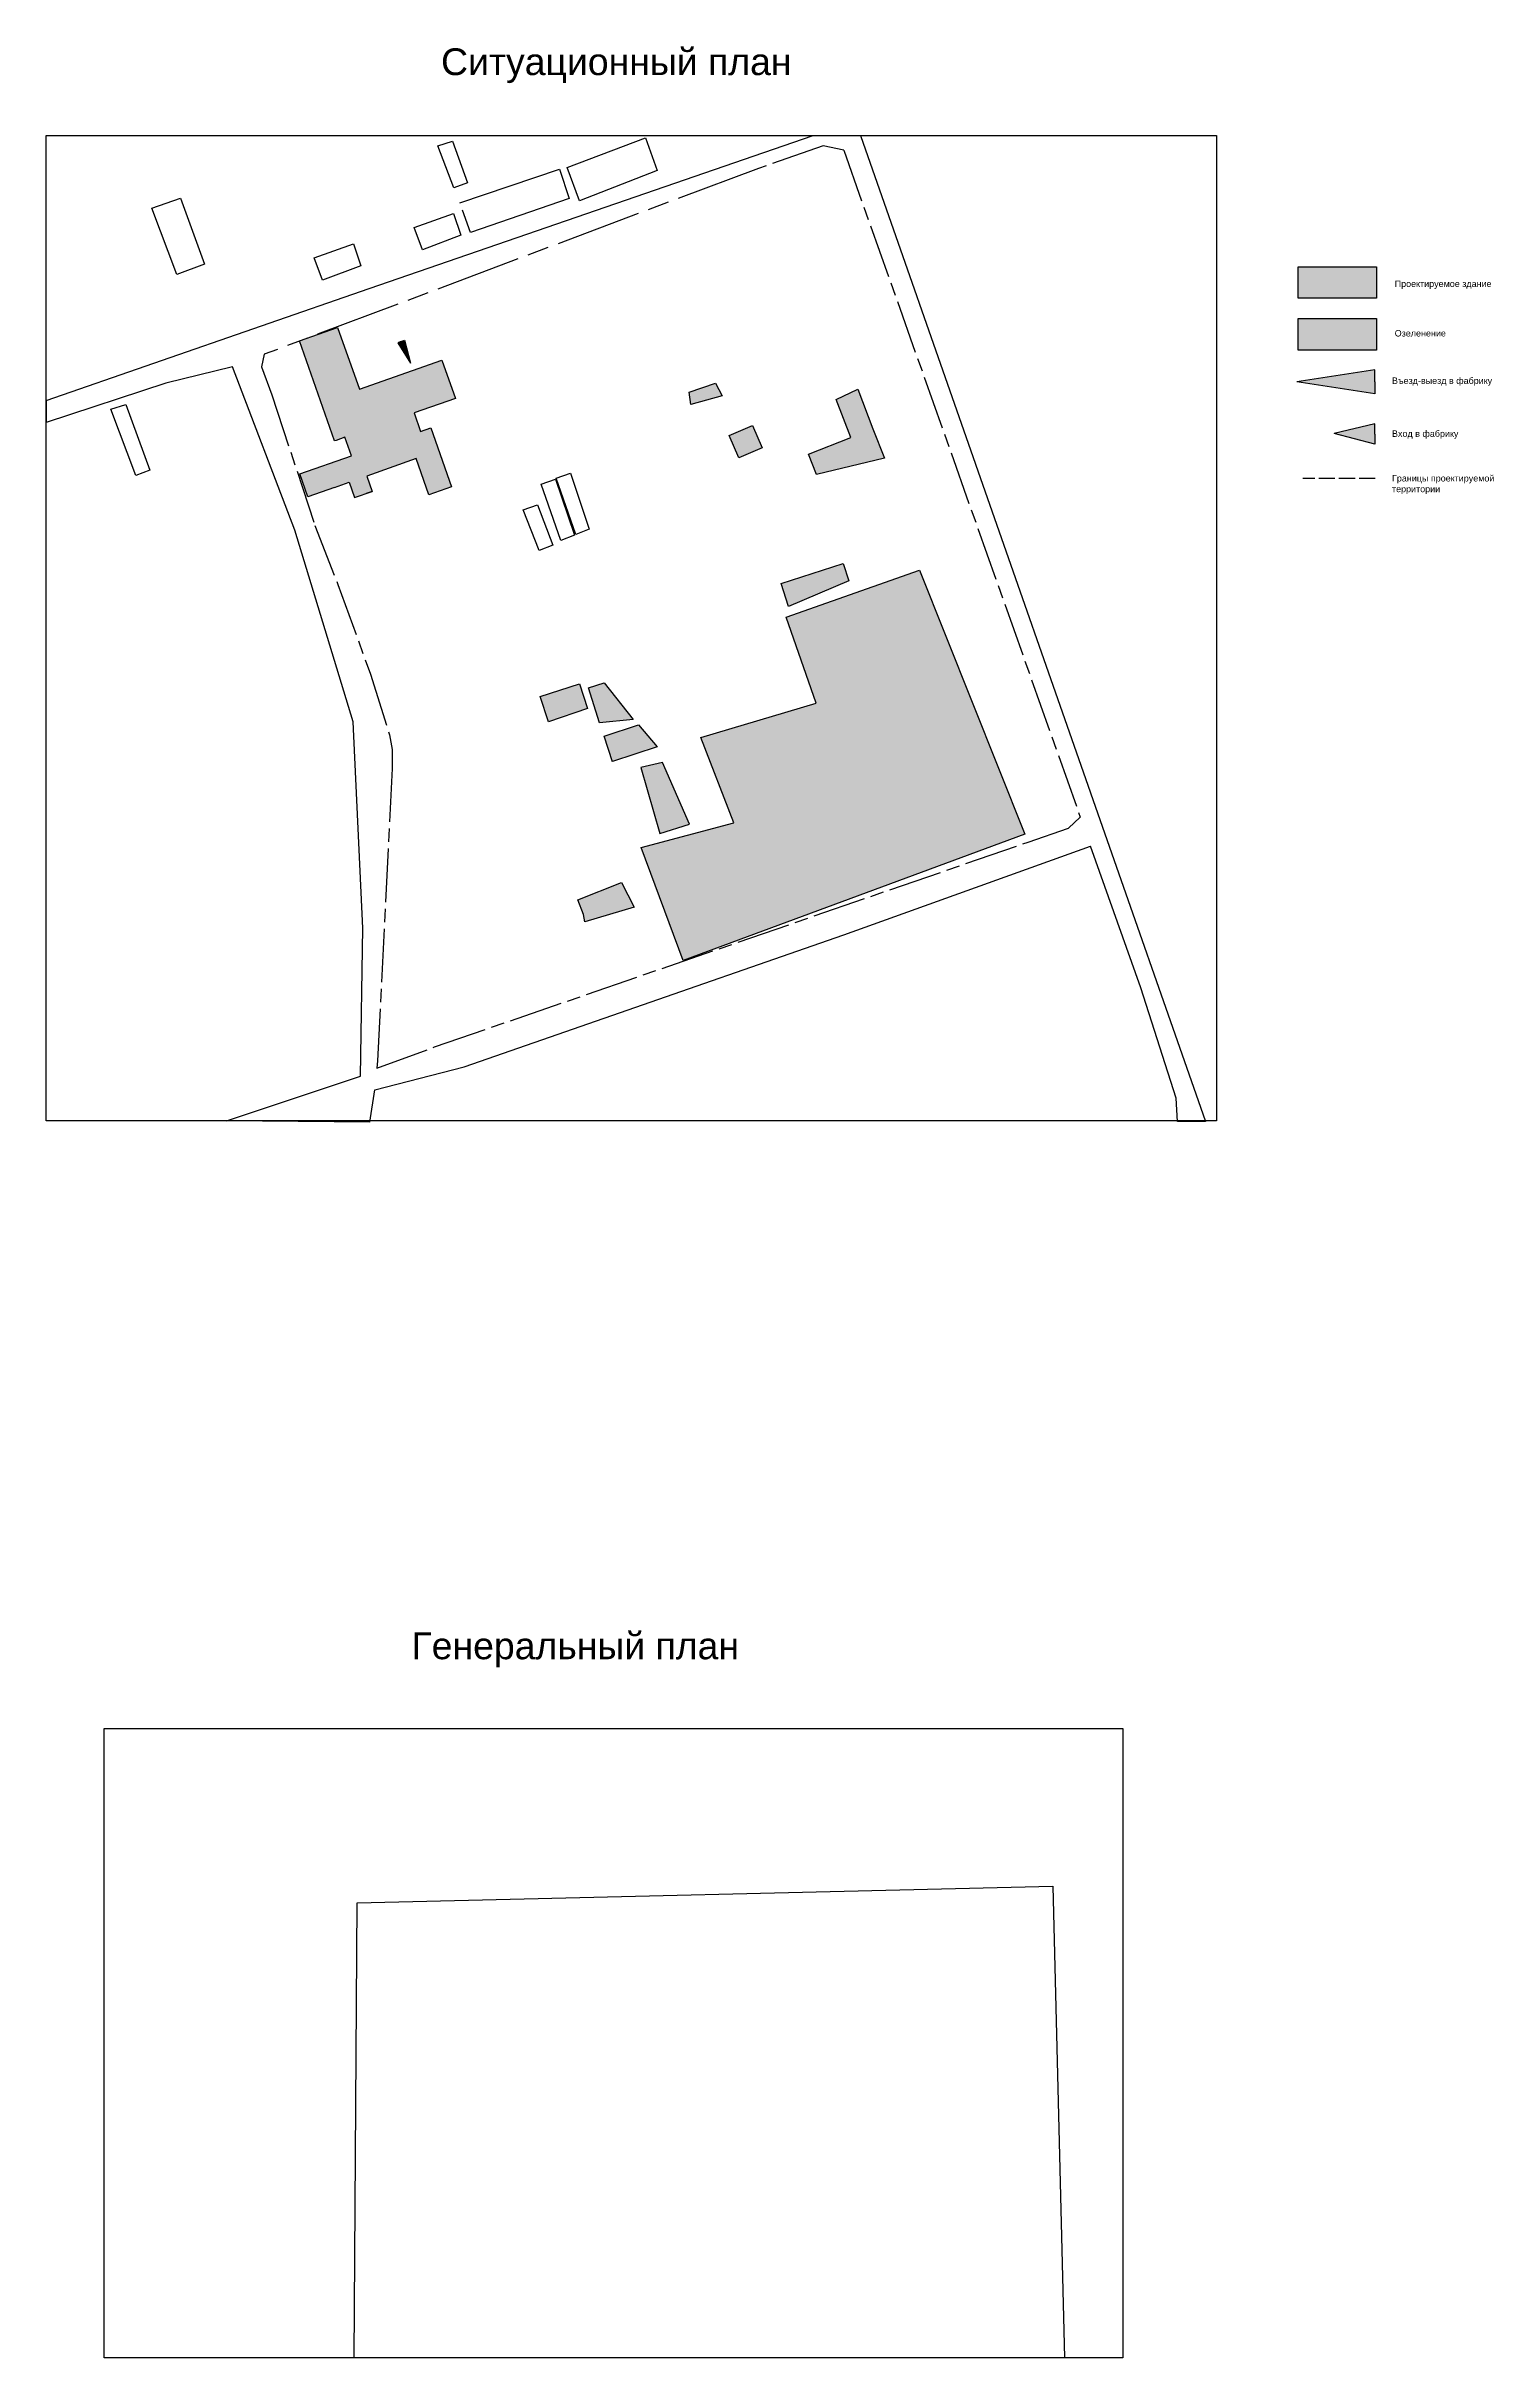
# Model space of a CAD drawing. Header units: millimetres. Extents: x -1544140 to 7445918, y -1294905 to 2019878.
# Drawn here: x 1802865 to 1965124, y -309641 to -50524 of the extents above; entities that cross this region are included whole.
import ezdxf

# ---------------------------------------------------------------- set-up
doc = ezdxf.new("R2010")
doc.units = ezdxf.units.MM
doc.header["$MEASUREMENT"] = 0
doc.header["$XCLIPFRAME"] = 2
doc.linetypes.add('ACAD_ISO02W100', pattern=[15, 12, -3])
doc.linetypes.add('ACAD_ISO08W100', pattern=[36, 24, -3, 6, -3])
doc.layers.add('Plan 2', color=7, linetype='Continuous')
doc.styles.get("Standard").update_dxf_attribs({"font": 'arial.ttf'})
picture_1 = doc.add_image_def('image4.png', size_in_pixel=(3508, 2480))
picture_2 = doc.add_image_def('image6.png', size_in_pixel=(697, 442))

msp = doc.modelspace()

# ---------------------------------------------------------------- hatches: boundary and pattern name
at = {"true_color": 0xf27172, "transparency": 33554687}
h = msp.add_hatch(color=11, dxfattribs=at)
h.dxf.hatch_style = 1
h.paths.add_polyline_path([(1951980.7, -78772.2), (1951980.7, -75244.6), (1943201.8, -75244.6), (1943201.8, -78772.2)])
h = msp.add_hatch(color=11, dxfattribs=at)
h.dxf.hatch_style = 1
h.paths.add_polyline_path([(1844099.9, -91636.6), (1848726.3, -90010.8), (1847222.4, -85731.4), (1837969.7, -88983), (1835531, -82043.5), (1831251.6, -83547.3), (1835194.2, -94766.3), (1835348.4, -94712.1), (1836350.8, -94359.8), (1837082.4, -96441.7), (1831299.4, -98473.9), (1832193.6, -101018.4), (1835162.2, -99975.2), (1836820, -99392.6), (1837429.7, -101127.5), (1839395.9, -100436.5), (1838786.2, -98701.7), (1844337.8, -96750.7), (1845760.4, -100798.8), (1848304.9, -99904.6), (1845988.1, -93312), (1844831.5, -93718.4)])
at = {"true_color": 0xafd9aa, "transparency": 33554687}
h = msp.add_hatch(color=9, dxfattribs=at)
h.dxf.hatch_style = 1
h.paths.add_polyline_path([(1951980.7, -84580.3), (1951980.7, -81052.8), (1943201.8, -81052.8), (1943201.8, -84580.3)])
at = {"transparency": 33554687}
h = msp.add_hatch(color=1, dxfattribs=at)
h.dxf.hatch_style = 1
h.paths.add_polyline_path([(1843018.3, -83462.2), (1842646.1, -83623.3), (1842273.8, -83784.4), (1843697.3, -86052.5)])
h = msp.add_hatch(color=1, dxfattribs=at)
h.dxf.hatch_style = 1
h.paths.add_polyline_path([(1951803.2, -89488.7), (1951803.2, -88146.1), (1951803.2, -86803.1), (1943040.5, -88146.1)])
at = {"true_color": 0xafd9aa, "transparency": 33554687}
h = msp.add_hatch(color=9, dxfattribs=at)
h.dxf.hatch_style = 1
h.paths.add_polyline_path([(1878635.9, -89695.9), (1877901.4, -88299.4), (1874927.4, -89302), (1875124.5, -90698.5)])
h.paths.add_polyline_path([(1865393.9, -127863.4), (1866331.9, -130720.3), (1871351.7, -129072.1), (1869242.3, -126599.8)])
h.paths.add_polyline_path([(1865423.5, -121881.2), (1863646.9, -122446.8), (1864901.1, -126386.2), (1868664, -125983.3)])
h.paths.add_polyline_path([(1858237.1, -123426.2), (1859157, -126271.5), (1863527.4, -124756.8), (1862637.4, -122003.6)])
h.paths.add_polyline_path([(1869518.7, -131362.7), (1871661.4, -138772.6), (1874960.1, -137730.2), (1871943.4, -130799.2)])
h = msp.add_hatch(color=9, dxfattribs=at)
h.dxf.hatch_style = 1
h.paths.add_polyline_path([(1885231.1, -110738.5), (1886056.2, -113339), (1892813.1, -110456.9), (1892200.8, -108527.1)])
h.paths.add_polyline_path([(1895537.5, -93410.9), (1893829.9, -88977.7), (1891425, -90129.3), (1893050, -94384.9), (1888318.8, -96237.5), (1889220.6, -98540.6), (1896819.8, -96685.7)])
h = msp.add_hatch(color=9, dxfattribs=at)
h.dxf.hatch_style = 1
h.paths.add_polyline_path([(1883113.5, -95533.2), (1882042.3, -93041), (1879401.5, -94176), (1880484.3, -96663.3)])
at = {"true_color": 0x000000, "transparency": 33554687}
h = msp.add_hatch(color=18, dxfattribs=at)
h.dxf.hatch_style = 1
h.paths.add_polyline_path([(1947227.3, -93938.2), (1951803.2, -95135.9), (1951803.2, -94002.9), (1951803.2, -92869.5)])
at = {"true_color": 0xafd9aa, "transparency": 33554687}
h = msp.add_hatch(color=9, dxfattribs=at)
h.dxf.hatch_style = 1
h.paths.add_polyline_path([(1889168.3, -124174.3), (1876248.5, -128013.7), (1879944.7, -137579.6), (1869571, -140342.2), (1874258.2, -153017.6), (1912554.7, -138856.2), (1900771, -109272.3), (1885789, -114512.1)])
h = msp.add_hatch(color=9, dxfattribs=at)
h.dxf.hatch_style = 1
h.paths.add_polyline_path([(1868755.7, -147031), (1867333, -144281.6), (1862437.1, -146224.4), (1863077.3, -147837.7), (1863244.3, -148672.2)])

# ---------------------------------------------------------------- linework, layer by layer
at = {"lineweight": 30}
for p, q in [((1839082.1, -77683.7), (1888831.1, -60529.3)), ((1888831.1, -60529.3), (1894152.8, -60529.3)), ((1894152.8, -60529.3), (1932796.5, -171044.9)), ((1802865.3, -90229.5), (1839082.1, -77683.7)), ((1823734.5, -86475.3), (1816271.9, -88310.5)), ((1830740.6, -104769.4), (1823734.5, -86475.3)), ((1816271.9, -88310.5), (1802865.3, -92717.1)), ((1802865.3, -90229.5), (1802865.3, -92717.1)), ((1835162.2, -99975.2), (1836820, -99392.6)), ((1836820, -99392.6), (1837429.7, -101127.5)), ((1837429.7, -101127.5), (1839395.9, -100436.5)), ((1837283.2, -126250.9), (1830740.6, -104769.4)), ((1838364.8, -149400.1), (1837283.2, -126250.9)), ((1925558.7, -156056.9), (1919931.8, -140196.2)), ((1838085.7, -165994.3), (1838364.8, -149400.1)), ((1929513.4, -168435), (1925558.7, -156056.9)), ((1823085.1, -170976.4), (1838085.7, -165994.3)), ((1839132.3, -171124.2), (1823085.1, -170976.4)), ((1929662.6, -171044.9), (1929513.4, -168435)), ((1932796.5, -171044.9), (1929662.6, -171044.9))]:
    msp.add_line(p, q, dxfattribs=at)
at = {"color": 1, "linetype": 'ACAD_ISO08W100', "lineweight": 30, "ltscale": 250}
for p, q in [((1889946.4, -61703.5), (1882694.3, -64218.5)), ((1892257.4, -62189.7), (1889946.4, -61703.5)), ((1892257.4, -62189.7), (1918777.9, -136943.8)), ((1827306.7, -85059.8), (1826997.5, -86450)), ((1826997.5, -86450), (1828156.8, -89616.8)), ((1828156.8, -89616.8), (1832983.8, -104239.2)), ((1832983.8, -104239.2), (1835550.7, -110846.5)), ((1835550.7, -110846.5), (1839214.6, -120916.7)), ((1839214.6, -120916.7), (1841328.3, -127722.9)), ((1841328.3, -127722.9), (1841641.4, -129365.7)), ((1841641.4, -129365.7), (1841641.4, -131478)), ((1841641.4, -131478), (1839999.4, -164274.1)), ((1917439.3, -138174.7), (1918777.9, -136943.8)), ((1846393.1, -162701.2), (1912924.7, -139742.5)), ((1912924.7, -139742.5), (1917439.3, -138174.7)), ((1839922.2, -165095.1), (1846393.1, -162701.2))]:
    msp.add_line(p, q, dxfattribs=at)
at = {"color": 1, "linetype": 'ACAD_ISO08W100', "lineweight": 30, "ltscale": 400}
msp.add_line((1882694.3, -64218.5), (1827306.7, -85059.8), dxfattribs=at)
for p, q in [((1842646.1, -83623.3), (1842273.8, -83784.4)), ((1842273.8, -83784.4), (1843697.3, -86052.5)), ((1842646.1, -83623.3), (1842366, -83744.5)), ((1842646.1, -83623.3), (1843018.3, -83462.2)), ((1843018.3, -83462.2), (1843697.3, -86052.5)), ((1951803.2, -86803.1), (1943040.5, -88146.1)), ((1951803.2, -88146.1), (1951803.2, -86803.1)), ((1951803.2, -88146.1), (1951803.2, -87135.7)), ((1802865.3, -92717.1), (1802865.3, -90229.5)), ((1951803.2, -89488.7), (1943040.5, -88146.1)), ((1951803.2, -88146.1), (1951803.2, -89488.7)), ((1951803.2, -92869.5), (1947227.3, -93938.2)), ((1951803.2, -94002.9), (1951803.2, -92869.5)), ((1951803.2, -95135.9), (1947227.3, -93938.2)), ((1951803.2, -94002.9), (1951803.2, -95135.9)), ((1885231.1, -110738.5), (1892200.8, -108527.1)), ((1892200.8, -108527.1), (1892813.1, -110456.9)), ((1886056.2, -113339), (1885231.1, -110738.5)), ((1892813.1, -110456.9), (1886056.2, -113339))]:
    msp.add_line(p, q)
at = {"color": 1, "linetype": 'ACAD_ISO02W100', "lineweight": 30, "ltscale": 150}
msp.add_line((1951823.6, -98979.6), (1943719.2, -98979.6), dxfattribs=at)
at = {"color": 1, "lineweight": 30}
msp.add_line((1839999.4, -164274.1), (1839922.2, -165095.1), dxfattribs=at)
for points in [[(1846744.1, -61694.8), (1848397.8, -61177.1), (1850096.1, -65849), (1848547.8, -66412.8), (1846744.1, -61694.8)], [(1861243.2, -64115.3), (1870054.5, -60787), (1871363.6, -64466.5), (1862657.8, -67840.8), (1861243.2, -64115.3)], [(1849236, -68067), (1860397.8, -64287.5), (1861492, -67585.9), (1850435.8, -71411.5), (1849511.3, -68911.4)], [(1814721, -68689.4), (1817924.4, -67561.5), (1820614.3, -74948.6), (1817516.4, -76122.5), (1814721, -68689.4)], [(1844111, -70842.9), (1848508.9, -69264.5), (1849327.8, -71718.5), (1845035.5, -73343), (1844111, -70842.9)], [(1832912.8, -74258.9), (1837310.7, -72680.5), (1838129.7, -75134.6), (1833837.3, -76759.1), (1832912.8, -74258.9)], [(1810123.7, -91194.6), (1811777.4, -90676.9), (1814467.2, -98064), (1812919, -98627.7), (1810123.7, -91194.6)], [(1874927.4, -89302), (1877901.4, -88299.4), (1878635.9, -89695.9), (1875124.5, -90698.5), (1874927.4, -89302)], [(1891425, -90129.3), (1893829.9, -88977.7), (1895537.5, -93410.9)], [(1893050, -94384.9), (1891425, -90129.3)], [(1879401.5, -94176), (1882042.3, -93041), (1883113.5, -95533.2), (1880484.3, -96663.3), (1879401.5, -94176)], [(1889220.6, -98540.6), (1888318.8, -96237.5), (1893050, -94384.9)], [(1895537.5, -93410.9), (1896819.8, -96685.7), (1889220.6, -98540.6)], [(1860012.1, -98951.9), (1861631.9, -98385.1), (1863740.5, -104655.8), (1862226.3, -105268.6), (1860012.1, -98951.9)], [(1858335.1, -99622.2), (1859954.9, -99055.5), (1862063.5, -105326.2), (1860549.3, -105938.9), (1858335.1, -99622.2)], [(1856331.6, -102482.2), (1857951.4, -101915.5), (1859641.3, -106443.4), (1858127, -107056.2), (1856331.6, -102482.2)], [(1889168.3, -124174.3), (1885789, -114512.1), (1900771, -109272.3), (1912554.7, -138856.2), (1874258.2, -153017.6), (1869571, -140342.2), (1879944.7, -137579.6), (1876248.5, -128013.7), (1889168.3, -124174.3)], [(1859157, -126271.5), (1858237.1, -123426.2), (1862637.4, -122003.6), (1863527.4, -124756.8), (1859157, -126271.5)], [(1864901.1, -126386.2), (1863646.9, -122446.8), (1865423.5, -121881.2), (1868664, -125983.3), (1864901.1, -126386.2)], [(1866334.6, -130728.4), (1865393.9, -127863.4), (1869242.3, -126599.8), (1871351.7, -129072.1), (1866331.9, -130720.3)], [(1874960.1, -137730.2), (1871943.4, -130799.2), (1869518.7, -131362.7), (1871661.4, -138772.6), (1874960.1, -137730.2)], [(1863077.3, -147837.7), (1862437.1, -146224.4), (1867333, -144281.6), (1868755.7, -147031), (1863244.3, -148672.2), (1863077.3, -147837.7)], [(1837384.2, -309641.4), (1837713.2, -258626.2), (1915707.9, -256762.6), (1917024.3, -309641.4)]]:
    msp.add_lwpolyline(points)
for points in [[(1943201.8, -75244.6), (1951980.7, -75244.6), (1951980.7, -78772.2), (1943201.8, -78772.2)], [(1943201.8, -81052.8), (1951980.7, -81052.8), (1951980.7, -84580.3), (1943201.8, -84580.3)]]:
    msp.add_lwpolyline(points, close=True)
at = {"lineweight": 30}
for points in [[(1835162.2, -99975.2), (1832193.6, -101018.4), (1831299.4, -98473.9), (1837082.4, -96441.7), (1836350.8, -94359.8), (1835348.4, -94712.1), (1835194.2, -94766.3), (1831251.6, -83547.3), (1835531, -82043.5), (1837969.7, -88983), (1847222.4, -85731.4), (1848726.3, -90010.8), (1844099.9, -91636.6), (1844831.5, -93718.4), (1845988.1, -93312), (1848304.9, -99904.6), (1845760.4, -100798.8), (1844337.8, -96750.7), (1838786.2, -98701.7), (1839395.9, -100436.5), (1838740.5, -100666.9)], [(1839132.3, -171124.2), (1839699.1, -167519.8), (1849695.3, -164945.1), (1865411.1, -159486.9), (1892271.5, -150151.3), (1919931.8, -140196.2)]]:
    msp.add_lwpolyline(points, dxfattribs=at)

# ---------------------------------------------------------------- texts
at = {"char_height": 3000, "attachment_point": 1}
for s, insert in [('Ситуационный план', (1847120.3, -50760.2)), ('Генеральный план', (1843802.4, -228336.9))]:
    msp.add_mtext_dynamic_manual_height_columns(s, width=42965.017, gutter_width=1, heights=[0], dxfattribs=dict(at, insert=insert))
at = {"layer": 'Plan 2', "char_height": 720, "attachment_point": 1}
for s, width, insert in [('Проектируемое здание', 11203.253, (1954017.9, -76790.5)), ('Озеленение', 6423.471, (1954017.9, -82340.8)), ('Въезд-выезд в фабрику', 12231.223, (1953716.2, -87654.8)), ('Вход в фабрику', 9822.461, (1953716.2, -93591.3)), ('Границы проектируемой территории', 14075.531, (1953716.2, -98594))]:
    msp.add_mtext_dynamic_manual_height_columns(s, width=width, gutter_width=4, heights=[0], dxfattribs=dict(at, insert=insert))

# ---------------------------------------------------------------- pictures from other files: only their frames are drawn
image = msp.add_image(picture_1, insert=(1790253.6, -170976.4), size_in_units=(156229.2, 110447.1))
image.set_boundary_path([(282.6853, -0.5), (3228.019, 2479.5)])
image = msp.add_image(picture_2, insert=(1809351.4, -309641.4), size_in_units=(114209.9, 72425.8))
image.set_boundary_path([(-0.5, 11.079), (696.5, 441.5)])

doc.saveas('drawing.dxf')
